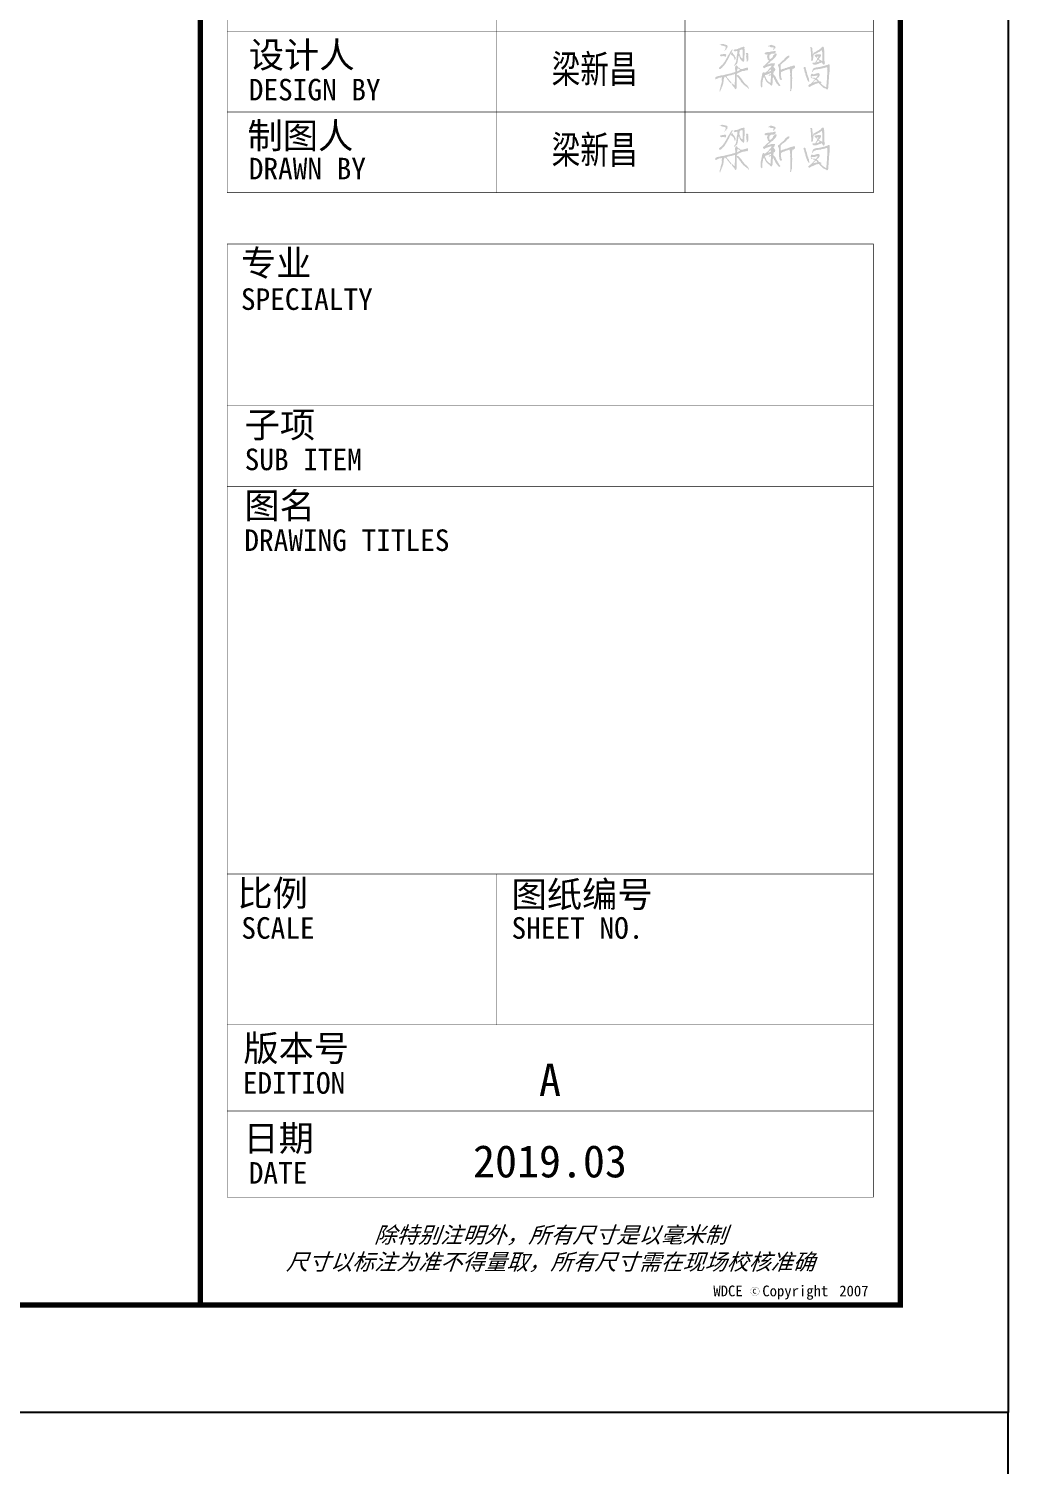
# Model space of a CAD drawing. Extents: x -409435 to 356702, y -107829 to 330904.
# Drawn here: x 125577 to 139220, y 241067 to 261073 of the extents above; entities that cross this region are included whole.
import ezdxf
from ezdxf.enums import TextEntityAlignment as Align

# ---------------------------------------------------------------- set-up
doc = ezdxf.new("R2010")
doc.units = 0
doc.header["$LTSCALE"] = 1000
doc.header["$MEASUREMENT"] = 0
doc.layers.add('00-图签签名_10', color=10, linetype='Continuous')
doc.styles.add('华文细黑', font='STXIHEI_0.TTF', dxfattribs={"width": 0.75, "height": 10})
doc.styles.add('图签信息$0$华文细黑', font='STXIHEI_0.TTF', dxfattribs={"height": 10})

# ---------------------------------------------------------------- blocks, each defined once
blk = doc.blocks.new('图框-A1+1-4')
for points, const_width in [([(0, 0), (1051, 0), (1051, 594), (0, 594)], 0.05), ([(976, 584), (25, 584), (25, 10), (976, 10)], 0.5)]:
    blk.add_lwpolyline(points, close=True, dxfattribs=dict(const_width=const_width))
blk = doc.blocks.new('图签信息$0$WDCE Copyright200X')
at = {"const_width": 0.016}
blk.add_lwpolyline([(-10.6, 1.26, 1), (-11.4, 1.26, 1)], format="xyb", close=True, dxfattribs=at)
at = {"style": '图签信息$0$华文细黑'}
for s, p in [('WDCE ', (-11.46, 0.5)), ('     Copyright ', (-3.51, 0.5))]:
    blk.add_text(s, height=1, dxfattribs=at).set_placement(p, align=Align.BOTTOM_RIGHT)
blk.add_text('c', height=0.6, dxfattribs=at).set_placement((-11.04, 1.35), align=Align.MIDDLE_CENTER)
blk.add_attdef('200X', text='', height=1, dxfattribs=at).set_placement((-0.45, 0.5), align=Align.BOTTOM_RIGHT)
blk = doc.blocks.new('图签信息')
at = {"const_width": 0.5}
blk.add_lwpolyline([(-65, 0), (0, 0), (0, 500.5), (-65, 500.5)], close=True, dxfattribs=at)
at = {"const_width": 0.05}
for points in [[(-62.5, 103.26), (-2.5, 103.26), (-2.5, 163.26), (-62.5, 163.26), (-62.5, 103.26)], [(-37.5, 163.26), (-37.5, 103.26)], [(-20, 163.26), (-20, 103.26)], [(-62.5, 118.26), (-2.5, 118.26)], [(-62.5, 110.76), (-2.5, 110.76)], [(-62.5, 98.5), (-2.5, 98.5), (-2.5, 10), (-62.5, 10), (-62.5, 98.5)], [(-62.5, 83.5), (-2.5, 83.5)], [(-62.5, 76), (-2.5, 76)], [(-62.5, 40), (-2.5, 40)], [(-37.5, 40), (-37.5, 26)], [(-62.5, 26), (-2.5, 26)], [(-62.5, 18), (-2.5, 18)]]:
    blk.add_lwpolyline(points, dxfattribs=at)
blk.add_blockref('图签信息$0$WDCE Copyright200X', (-2.5, 0)).add_auto_attribs({'200X': '2007'})
at = {"style": '图签信息$0$华文细黑'}
for s, height, p in [('设计人', 2.4, (-60.5, 117.26)), ('DESIGN BY', 2, (-60.5, 113.83)), ('制图人', 2.4, (-60.61, 109.76)), ('DRAWN BY', 2, (-60.5, 106.5)), ('专业', 2.4, (-61.23, 97.93)), ('SPECIALTY', 2, (-61.23, 94.38)), ('子项', 2.4, (-60.88, 82.92)), ('SUB ITEM', 2, (-60.88, 79.5)), ('图名', 2.4, (-60.91, 75.41)), ('DRAWING TITLES', 2, (-60.91, 72)), ('比例', 2.4, (-61.56, 39.42)), ('图纸编号', 2.4, (-36.1, 39.32)), ('SCALE', 2, (-61.19, 36)), ('SHEET NO.', 2, (-36.1, 36)), ('版本号', 2.4, (-61, 25.03)), ('EDITION', 2, (-61.06, 21.61)), ('日期', 2.4, (-61, 16.68)), ('DATE', 2, (-60.5, 13.26))]:
    blk.add_text(s, height=height, dxfattribs=at).set_placement(p, align=Align.TOP_LEFT)
at = {"color": 4, "style": '图签信息$0$华文细黑'}
for s, p in [('A', (-32.53, 19.4)), ('2019.03', (-32.53, 11.84))]:
    blk.add_text(s, height=3, dxfattribs=at).set_placement(p, align=Align.CENTER)
at = {"style": '图签信息$0$华文细黑', "oblique": 20}
for s, p in [('除特别注明外，所有尺寸是以毫米制', (-32.5, 6.5)), ('尺寸以标注为准不得量取，所有尺寸需在现场校核准确', (-32.5, 4))]:
    blk.add_text(s, height=1.5, dxfattribs=at).set_placement(p, align=Align.MIDDLE_CENTER)
blk = doc.blocks.new('图签-A1')
at = {"color": 2}
blk.add_blockref('图签信息', (0, 0), dxfattribs=at)
blk = doc.blocks.new('X-104 14#平面')
for points in [[(139216.5, 241800), (-18433.5, 241800), (-18433.5, 330900), (139216.5, 330900)], [(-18433.5, 152700), (139216.5, 152700), (139216.5, 241800), (-18433.5, 241800)]]:
    blk.add_lwpolyline(points, close=True)
at = {"xscale": 150, "yscale": 150, "zscale": 150}
for name, p in [('图框-A1+1-4', (-18433.5, 241800)), ('图签-A1', (137716.5, 243300)), ('图框-A1+1-4', (-18433.5, 152700))]:
    blk.add_blockref(name, p, dxfattribs=at)
blk = doc.blocks.new('A$C1FFA159E')
at = {"linetype": 'Continuous'}
h = blk.add_hatch(color=256, dxfattribs=at)
h.dxf.hatch_style = 1
h.paths.add_polyline_path([(-1.94, 0.99), (-1.9, 0.99), (-1.8, 0.89), (-1.8, 0.87), (-1.76, 0.83), (-1.78, 0.78), (-2.02, 0.76), (-2.17, 0.68), (-2.25, 0.66), (-2.2, 0.7), (-2.16, 0.82), (-2.13, 0.82), (-2.1, 0.86), (-2.1, 0.88), (-2.05, 0.89)], flags=16)
h.paths.add_polyline_path([(-11.76, 1.66), (-11.73, 1.66)], flags=16)
h.paths.add_polyline_path([(-11.5, 1.73), (-11.49, 1.74), (-11.47, 1.73), (-11.47, 1.71)], flags=16)
h.paths.add_polyline_path([(-7.16, 1.8), (-7.12, 1.78), (-7.12, 1.67), (-7.16, 1.65), (-7.21, 1.65), (-7.23, 1.62), (-7.26, 1.64), (-7.29, 1.6), (-7.33, 1.6), (-7.39, 1.54), (-7.39, 1.48), (-7.36, 1.46), (-7.3, 1.46), (-7.18, 1.54), (-7.16, 1.54), (-7.12, 1.5), (-7.15, 1.34), (-7.14, 1.25), (-7.18, 0.94), (-7.18, 0.65), (-7.24, 0.65), (-7.42, 0.78), (-7.5, 0.87), (-7.58, 0.93), (-7.71, 1.17), (-7.74, 1.26), (-7.77, 1.3), (-7.84, 1.53), (-7.81, 1.55), (-7.71, 1.56), (-7.65, 1.6), (-7.58, 1.6), (-7.54, 1.64), (-7.33, 1.71), (-7.3, 1.74), (-7.28, 1.73)], flags=16)
h.paths.add_polyline_path([(-7.17, 2.2), (-7.16, 2.21), (-7.14, 2.06), (-7.18, 2.02), (-7.22, 2.02), (-7.26, 1.98), (-7.45, 1.92), (-7.46, 1.9), (-7.51, 1.9), (-7.56, 1.86), (-7.27, 2.15)], flags=16)
h.paths.add_polyline_path([(-11.02, 2.34), (-11.01, 2.36), (-10.96, 2.32), (-10.93, 2.34), (-10.88, 2.26), (-10.8, 2.22), (-10.7, 2.14), (-11.01, 2.01), (-11.08, 1.96), (-11.06, 2.12), (-11.04, 2.14)], flags=16)
h.paths.add_polyline_path([(-3.16, 2.46), (-3.18, 2.48), (-3.31, 2.48), (-3.36, 2.43), (-3.37, 2.32), (-3.34, 2.3), (-3.3, 2.3), (-3.26, 2.01), (-3.22, 1.94), (-3.21, 1.84), (-3.16, 1.77), (-3.15, 1.64), (-3.1, 1.47), (-3.07, 1.42), (-3.04, 1.28), (-2.96, 1.13), (-2.94, 1.02), (-2.89, 0.92), (-2.86, 0.9), (-2.85, 0.83), (-2.72, 0.75), (-2.66, 0.81), (-2.72, 0.94), (-2.72, 1.02), (-2.74, 1.05), (-2.74, 1.18), (-2.8, 1.26), (-2.79, 1.3), (-2.89, 1.53), (-2.94, 1.72), (-2.94, 1.79), (-2.96, 1.82), (-2.98, 1.94), (-3.03, 2.02), (-3.04, 2.12), (-3.07, 2.14), (-3.06, 2.19), (-3.09, 2.26), (-3.12, 2.43)])
h.paths.add_polyline_path([(-11.17, 2.66), (-11.18, 2.67), (-11.22, 2.67), (-11.28, 2.58), (-11.3, 2.4), (-11.29, 1.92), (-11.43, 1.85), (-11.53, 1.84), (-11.73, 1.76), (-12.4, 1.61), (-12.5, 1.58), (-12.62, 1.56), (-12.68, 1.53), (-12.79, 1.53), (-13.06, 1.48), (-13.1, 1.46), (-13.24, 1.44), (-13.45, 1.38), (-13.5, 1.34), (-13.57, 1.31), (-13.6, 1.28), (-13.6, 1.24), (-13.58, 1.22), (-13.58, 1.17), (-13.6, 1.14), (-13.59, 1.08), (-13.57, 1.06), (-13.53, 1.06), (-13.45, 1.12), (-13.38, 1.13), (-13.17, 1.24), (-12.94, 1.26), (-12.86, 1.3), (-12.81, 1.29), (-12.85, 1.13), (-12.84, 0.81), (-12.87, 0.72), (-12.86, 0.66), (-12.97, 0.33), (-12.96, 0.28), (-13, 0.17), (-13, 0.09), (-13.05, -0.01), (-13.1, -0.18), (-13.11, -0.34), (-13.06, -0.37), (-13, -0.32), (-13, -0.24), (-12.98, -0.22), (-12.98, -0.18), (-12.87, 0.03), (-12.88, 0.04), (-12.85, 0.11), (-12.85, 0.17), (-12.8, 0.2), (-12.75, 0.4), (-12.69, 0.53), (-12.62, 0.95), (-12.63, 1.06), (-12.62, 1.1), (-12.58, 1.12), (-12.56, 1.34), (-12.45, 1.35), (-12.36, 1.25), (-12.31, 1.24), (-12.31, 1.2), (-12.27, 1.18), (-12.18, 1.01), (-12.09, 0.93), (-12.02, 0.81), (-11.92, 0.71), (-11.88, 0.69), (-11.88, 0.66), (-11.78, 0.56), (-11.76, 0.57), (-11.77, 0.59), (-11.74, 0.59), (-11.7, 0.64), (-11.79, 0.72), (-11.79, 0.75), (-12.03, 1.02), (-12.03, 1.05), (-12.25, 1.29), (-12.25, 1.32), (-12.3, 1.41), (-12.01, 1.49), (-11.71, 1.54), (-11.66, 1.58), (-11.6, 1.58), (-11.59, 1.6), (-11.44, 1.62), (-11.36, 1.67), (-11.32, 1.66), (-11.34, 0.36), (-11.38, 0.36), (-11.65, 0.6), (-11.7, 0.59), (-11.7, 0.5), (-11.66, 0.45), (-11.67, 0.44), (-11.61, 0.39), (-11.6, 0.34), (-11.47, 0.18), (-11.43, 0.17), (-11.35, -0.01), (-11.25, -0.09), (-11.19, -0.09), (-11.16, -0.03), (-11.17, 0.04), (-11.11, 0.09), (-11.14, 0.34), (-11.12, 0.86), (-11.13, 1.23), (-11.11, 1.32), (-11.12, 1.4), (-11.11, 1.42), (-11.07, 1.41), (-11.05, 1.34), (-10.89, 1.19), (-10.8, 1.04), (-10.71, 0.96), (-10.65, 0.84), (-10.63, 0.83), (-10.6, 0.76), (-10.47, 0.63), (-10.38, 0.5), (-10.29, 0.42), (-10.27, 0.42), (-10.18, 0.33), (-10.14, 0.32), (-10.1, 0.26), (-10, 0.21), (-9.93, 0.14), (-9.9, 0.14), (-9.81, 0.03), (-9.81, 0), (-9.74, -0.06), (-9.7, 0.02), (-9.74, 0.04), (-9.75, 0.15), (-9.86, 0.3), (-9.88, 0.3), (-9.88, 0.33), (-9.99, 0.44), (-10.04, 0.46), (-10.26, 0.69), (-10.27, 0.74), (-10.36, 0.82), (-10.53, 1.08), (-10.53, 1.12), (-10.63, 1.18), (-10.63, 1.2), (-10.69, 1.25), (-10.7, 1.3), (-10.94, 1.54), (-11.02, 1.55), (-11.12, 1.5), (-11.11, 1.61), (-11.06, 1.67), (-11.04, 1.77), (-10.84, 1.84), (-10.81, 1.88), (-10.75, 1.88), (-10.68, 1.92), (-10.62, 1.94), (-10.47, 2.01), (-10.21, 2.04), (-10.17, 2.07), (-10.14, 2.06), (-10.11, 2.08), (-10.04, 2.08), (-9.99, 2.1), (-9.9, 2.09), (-9.84, 2.12), (-9.79, 2.16), (-9.79, 2.39), (-9.88, 2.42), (-10.17, 2.34), (-10.45, 2.25), (-10.66, 2.26), (-10.76, 2.32), (-10.81, 2.42), (-10.86, 2.4), (-10.92, 2.43), (-11.12, 2.67)])
h.paths.add_polyline_path([(-0.38, 2.79), (-0.39, 2.8), (-0.51, 2.79), (-0.58, 2.73), (-0.67, 2.72), (-0.72, 2.68), (-0.82, 2.67), (-0.88, 2.63), (-1.16, 2.58), (-1.21, 2.55), (-1.38, 2.52), (-1.5, 2.48), (-1.87, 2.44), (-2.12, 2.38), (-2.23, 2.31), (-2.23, 2.27), (-2.28, 2.22), (-2.35, 2.02), (-2.38, 1.97), (-2.35, 1.91), (-2.3, 1.91), (-2.25, 1.95), (-2.24, 2.03), (-2.19, 2.1), (-2.12, 2.12), (-2.07, 2.15), (-1.94, 2.19), (-1.92, 2.21), (-1.75, 2.21), (-1.66, 2.25), (-1.62, 2.24), (-1.59, 2.26), (-1.45, 2.26), (-1.27, 2.3), (-1.22, 2.34), (-1.15, 2.33), (-1.04, 2.36), (-1.02, 2.39), (-0.91, 2.38), (-0.85, 2.42), (-0.82, 2.4), (-0.76, 2.44), (-0.73, 2.44), (-0.72, 2.46), (-0.61, 2.45), (-0.62, 2.38), (-0.6, 2.26), (-0.62, 2.19), (-0.58, 2.15), (-0.61, 1.84), (-0.58, 1.76), (-0.61, 1.7), (-0.62, 1.47), (-0.64, 1.36), (-0.64, 1.07), (-0.69, 0.62), (-0.68, 0.48), (-0.7, 0.45), (-0.7, 0.3), (-0.73, 0.23), (-0.72, 0.17), (-0.74, 0.15), (-0.78, 0.15), (-1.1, 0.35), (-1.39, 0.64), (-1.32, 0.64), (-1.28, 0.68), (-1.27, 0.72), (-1.39, 0.8), (-1.58, 0.84), (-1.62, 0.93), (-1.75, 1.06), (-1.82, 1.1), (-1.76, 1.2), (-1.59, 1.31), (-1.5, 1.5), (-1.5, 1.66), (-1.52, 1.71), (-1.6, 1.78), (-1.71, 1.78), (-1.77, 1.74), (-1.81, 1.76), (-1.89, 1.72), (-1.93, 1.73), (-1.95, 1.7), (-2.08, 1.67), (-2.11, 1.65), (-2.26, 1.65), (-2.35, 1.7), (-2.42, 1.7), (-2.49, 1.62), (-2.53, 1.42), (-2.53, 1.38), (-2.5, 1.36), (-2.43, 1.36), (-2.34, 1.43), (-2.26, 1.43), (-2.2, 1.41), (-2.17, 1.43), (-2.02, 1.43), (-1.99, 1.47), (-1.93, 1.46), (-1.88, 1.49), (-1.8, 1.49), (-1.76, 1.52), (-1.74, 1.5), (-1.72, 1.46), (-1.93, 1.17), (-1.96, 1.17), (-2.02, 1.22), (-2.16, 1.24), (-2.2, 1.24), (-2.23, 1.22), (-2.4, 1.24), (-2.46, 1.35), (-2.49, 1.32), (-2.52, 1.25), (-2.48, 1.2), (-2.43, 1.2), (-2.41, 1.17), (-2.26, 1.17), (-2.23, 1.12), (-2.12, 1.12), (-2.05, 1.08), (-2.04, 1.06), (-2.17, 0.9), (-2.2, 0.9), (-2.25, 0.82), (-2.53, 0.53), (-2.6, 0.52), (-2.82, 0.32), (-2.8, 0.24), (-2.78, 0.22), (-2.64, 0.17), (-2.55, 0.24), (-2.52, 0.24), (-2.42, 0.33), (-2.26, 0.38), (-1.93, 0.54), (-1.69, 0.59), (-1.66, 0.62), (-1.58, 0.6), (-1.46, 0.47), (-1.45, 0.44), (-1.33, 0.34), (-1.2, 0.2), (-1.17, 0.2), (-1.09, 0.11), (-0.88, 0), (-0.86, 0), (-0.84, 0.04), (-0.78, -0.04), (-0.73, -0.06), (-0.7, -0.09), (-0.63, -0.13), (-0.55, -0.1), (-0.52, -0.07), (-0.52, 0), (-0.48, 0.06), (-0.49, 0.28), (-0.46, 0.5), (-0.46, 0.74), (-0.43, 0.92), (-0.44, 0.95), (-0.42, 1.06), (-0.42, 1.19), (-0.39, 1.26), (-0.39, 1.54), (-0.32, 2.13), (-0.34, 2.18), (-0.32, 2.26), (-0.32, 2.72)])
h.paths.add_polyline_path([(-1.66, 3.32), (-1.64, 3.32), (-1.47, 3.16), (-1.47, 3.14), (-1.56, 3.14), (-1.6, 3.09), (-1.69, 3.08), (-1.71, 3.05), (-1.8, 3.05), (-1.87, 3.02), (-1.87, 3.06), (-1.81, 3.1), (-1.76, 3.17), (-1.76, 3.22)], flags=16)
h.paths.add_polyline_path([(-1.72, 3.71), (-1.63, 3.71), (-1.63, 3.64), (-1.7, 3.53), (-1.74, 3.53), (-1.84, 3.65)], flags=16)
h.paths.add_polyline_path([(-5.04, 3.81), (-5.05, 3.82), (-5.24, 3.76), (-5.31, 3.68), (-5.37, 3.66), (-5.5, 3.53), (-5.5, 3.51), (-5.61, 3.39), (-5.61, 3.36), (-5.74, 3.24), (-5.77, 3.24), (-5.86, 3.14), (-5.95, 3.09), (-6.08, 2.96), (-6.16, 2.84), (-6.25, 2.82), (-6.3, 2.78), (-6.33, 2.69), (-6.33, 2.61), (-6.3, 2.56), (-6.24, 2.55), (-6.21, 2.24), (-6.21, 1.54), (-6.19, 1.44), (-6.18, 1.2), (-6.14, 1.16), (-6.13, 1.06), (-6.01, 0.98), (-5.91, 0.99), (-5.86, 1.11), (-5.92, 1.19), (-5.92, 1.23), (-5.96, 1.29), (-5.95, 1.35), (-6, 1.54), (-5.97, 1.79), (-5.97, 1.88), (-5.71, 2.03), (-5.66, 2.03), (-5.4, 2.14), (-5.34, 2.14), (-5.3, 2.18), (-5.13, 2.22), (-5.12, 2.21), (-5.1, 2.24), (-4.98, 2.27), (-4.95, 2.26), (-4.96, 2.18), (-4.9, 1.7), (-4.92, 1.49), (-4.89, 1.3), (-4.89, -0.04), (-4.9, -0.15), (-4.93, -0.2), (-4.93, -0.3), (-4.89, -0.33), (-4.86, -0.33), (-4.76, -0.2), (-4.76, -0.07), (-4.7, 0.05), (-4.7, 0.71), (-4.68, 0.8), (-4.69, 0.92), (-4.66, 0.94), (-4.69, 1.01), (-4.66, 1.24), (-4.69, 1.32), (-4.68, 1.49), (-4.7, 1.59), (-4.69, 1.7), (-4.71, 1.79), (-4.68, 1.84), (-4.69, 2.06), (-4.66, 2.09), (-4.66, 2.27), (-4.51, 2.28), (-4.34, 2.42), (-4.34, 2.61), (-4.36, 2.64), (-4.53, 2.66), (-4.62, 2.62), (-4.69, 2.62), (-4.77, 2.57), (-4.87, 2.57), (-4.99, 2.5), (-5.08, 2.49), (-5.17, 2.44), (-5.28, 2.42), (-5.3, 2.39), (-5.49, 2.36), (-5.56, 2.31), (-5.64, 2.31), (-5.7, 2.26), (-5.82, 2.25), (-5.98, 2.15), (-6.02, 2.3), (-6.01, 2.38), (-6.03, 2.55), (-6.03, 2.76), (-5.95, 2.81), (-5.71, 3.03), (-5.64, 3.05), (-5.59, 3.12), (-5.44, 3.22), (-5.37, 3.29), (-5.31, 3.39), (-5.01, 3.63), (-4.99, 3.77)])
h.paths.add_polyline_path([(-12.5, 3.99), (-12.51, 4), (-12.58, 4), (-12.62, 3.98), (-12.68, 3.99), (-12.79, 3.95), (-12.98, 3.94), (-13.02, 3.9), (-12.99, 3.84), (-13.02, 3.82), (-13.04, 3.87), (-13.06, 3.84), (-13, 3.76), (-12.94, 3.72), (-12.82, 3.71), (-12.78, 3.75), (-12.7, 3.74), (-12.56, 3.76), (-12.5, 3.68), (-12.46, 3.66), (-12.36, 3.76), (-12.33, 3.89), (-12.37, 3.95), (-12.42, 3.99)], flags=17)
h.paths.add_polyline_path([(-9.82, 4.1), (-9.84, 4.11), (-10, 4.11), (-10.06, 4.06), (-10.05, 4.02), (-9.98, 4), (-10.03, 3.71), (-9.99, 3.6), (-9.98, 3.44), (-9.96, 3.41), (-9.94, 3.29), (-9.97, 3.23), (-9.97, 3.14), (-9.94, 3.11), (-9.87, 3.12), (-9.84, 3.21), (-9.78, 3.26), (-9.79, 3.29), (-9.76, 3.34), (-9.76, 3.66), (-9.79, 3.87), (-9.76, 3.99), (-9.78, 4.04)])
h.paths.add_polyline_path([(-11.55, 4.16), (-11.56, 4.17), (-11.64, 4.13), (-11.72, 4.13), (-11.78, 4.01), (-11.78, 3.95), (-11.72, 3.87), (-11.7, 3.87), (-11.53, 3.75), (-11.48, 3.69), (-11.44, 3.57), (-11.41, 3.52), (-11.37, 3.34), (-11.35, 3.32), (-11.29, 3.32), (-11.26, 3.36), (-11.25, 3.58), (-11.3, 3.66), (-11.3, 3.7), (-11.34, 3.72), (-11.34, 3.77), (-11.37, 3.83), (-11.54, 4.01), (-11.53, 4.13)])
h.paths.add_polyline_path([(-6.62, 4.35), (-6.63, 4.36), (-6.79, 4.35), (-6.82, 4.31), (-6.91, 4.31), (-6.92, 4.29), (-7.09, 4.29), (-7.14, 4.26), (-7.22, 4.26), (-7.26, 4.24), (-7.54, 4.24), (-7.57, 4.22), (-7.72, 4.19), (-7.84, 4.13), (-7.86, 4.1), (-7.89, 4.07), (-7.88, 4.01), (-7.83, 3.96), (-7.69, 3.93), (-7.66, 3.93), (-7.64, 3.96), (-7.52, 3.96), (-7.57, 3.84), (-7.59, 3.64), (-7.56, 3.57), (-7.5, 3.33), (-7.45, 3.27), (-7.36, 3.23), (-7.35, 3.21), (-7.93, 2.64), (-7.96, 2.64), (-8.05, 2.57), (-8.06, 2.44), (-7.9, 2.33), (-7.76, 2.45), (-7.59, 2.5), (-7.48, 2.56), (-7.45, 2.55), (-7.42, 2.57), (-7.23, 2.62), (-7.17, 2.66), (-7.11, 2.64), (-7.05, 2.67), (-7.1, 2.55), (-7.17, 2.46), (-7.17, 2.44), (-7.32, 2.31), (-7.39, 2.2), (-7.6, 1.97), (-7.66, 1.95), (-7.72, 1.88), (-7.88, 1.8), (-7.94, 1.86), (-8.05, 1.88), (-8.13, 1.77), (-8.16, 1.65), (-8.2, 1.56), (-8.2, 1.44), (-8.29, 0.99), (-8.32, 0.92), (-8.35, 0.33), (-8.32, 0.3), (-8.32, 0.23), (-8.24, 0.1), (-8.14, 0.16), (-8.14, 0.57), (-8.13, 0.74), (-8.11, 0.76), (-8.12, 0.82), (-8.1, 0.88), (-8.05, 1.16), (-8.01, 1.25), (-7.96, 1.29), (-7.95, 1.35), (-7.93, 1.35), (-7.92, 1.28), (-7.83, 1.11), (-7.83, 1.07), (-7.68, 0.8), (-7.47, 0.59), (-7.44, 0.59), (-7.28, 0.5), (-7.28, 0.47), (-7.16, 0.35), (-7.11, 0.35), (-7.08, 0.32), (-7.04, 0.32), (-7.02, 0.34), (-7.03, 0.42), (-6.94, 0.5), (-6.98, 0.59), (-6.96, 0.65), (-6.96, 0.98), (-6.93, 1.05), (-6.94, 1.11), (-6.92, 1.22), (-6.92, 1.34), (-6.9, 1.35), (-6.81, 1.2), (-6.78, 1.1), (-6.68, 0.96), (-6.63, 0.82), (-6.5, 0.6), (-6.37, 0.47), (-6.33, 0.39), (-6.26, 0.32), (-6.16, 0.26), (-6.12, 0.27), (-6.07, 0.32), (-6.07, 0.4), (-6.2, 0.57), (-6.2, 0.6), (-6.22, 0.62), (-6.37, 0.83), (-6.37, 0.87), (-6.48, 1.08), (-6.55, 1.17), (-6.57, 1.26), (-6.63, 1.38), (-6.73, 1.5), (-6.87, 1.64), (-6.87, 1.7), (-6.85, 1.71), (-6.85, 1.78), (-6.82, 1.83), (-6.82, 1.96), (-6.74, 1.97), (-6.66, 2.03), (-6.67, 2.1), (-6.63, 2.19), (-6.69, 2.32), (-6.86, 2.5), (-6.82, 2.57), (-6.72, 2.68), (-6.72, 2.76), (-6.68, 2.85), (-6.68, 2.9), (-6.7, 2.93), (-7.09, 2.92), (-7.22, 2.87), (-7.28, 2.87), (-7.34, 2.82), (-7.4, 2.82), (-7.42, 2.8), (-7.58, 2.76), (-7.47, 2.88), (-7.45, 2.88), (-7.38, 2.96), (-7.35, 2.96), (-7.14, 3.18), (-6.97, 3.28), (-6.81, 3.44), (-6.81, 3.46), (-6.68, 3.57), (-6.58, 3.69), (-6.58, 3.71), (-6.54, 3.75), (-6.46, 4), (-6.56, 4.06), (-6.62, 4.06), (-6.79, 3.89), (-6.86, 3.86), (-6.92, 3.76), (-6.92, 3.69), (-6.94, 3.63), (-7.09, 3.48), (-7.12, 3.48), (-7.16, 3.44), (-7.28, 3.39), (-7.33, 3.53), (-7.34, 3.69), (-7.3, 3.88), (-7.17, 3.96), (-7.16, 3.95), (-7.08, 4.02), (-6.79, 4.02), (-6.67, 4.07), (-6.62, 4.13), (-6.62, 4.18), (-6.58, 4.23), (-6.6, 4.34)])
h.paths.add_polyline_path([(-10.54, 4.53), (-10.45, 4.53), (-10.46, 4.49), (-10.42, 4.44), (-10.41, 3.87), (-10.45, 3.45), (-10.47, 3.44), (-10.56, 3.53), (-10.6, 3.56), (-10.64, 3.64), (-10.69, 3.69), (-10.68, 3.71), (-10.71, 3.83), (-10.8, 4), (-10.78, 4.04), (-10.82, 4.07), (-10.82, 4.19), (-10.78, 4.25), (-10.76, 4.44), (-10.62, 4.5), (-10.57, 4.5)], flags=16)
h.paths.add_polyline_path([(-11.59, 4.54), (-11.6, 4.55), (-11.64, 4.55), (-11.73, 4.46), (-11.77, 4.37), (-11.84, 4.3), (-11.84, 4.25), (-11.92, 4.16), (-11.98, 4.02), (-12.18, 3.74), (-12.18, 3.7), (-12.26, 3.54), (-12.32, 3.47), (-12.33, 3.41), (-12.4, 3.32), (-12.4, 3.28), (-12.48, 3.2), (-12.51, 3.1), (-12.57, 3.02), (-12.63, 2.97), (-12.67, 2.88), (-12.8, 2.73), (-12.85, 2.7), (-12.97, 2.57), (-13.02, 2.55), (-13.14, 2.43), (-13.17, 2.37), (-13.16, 2.31), (-13.11, 2.26), (-13.02, 2.24), (-12.87, 2.36), (-12.8, 2.43), (-12.8, 2.46), (-12.72, 2.51), (-12.52, 2.72), (-12.51, 2.76), (-12.48, 2.79), (-12.3, 3.08), (-12.31, 3.09), (-12.27, 3.11), (-12.27, 3.15), (-12.22, 3.21), (-12.21, 3.26), (-12.12, 3.39), (-12.12, 3.42), (-12.06, 3.5), (-12.02, 3.57), (-12.03, 3.58), (-11.97, 3.66), (-11.97, 3.74), (-11.92, 3.77), (-11.94, 3.83), (-11.86, 3.87), (-11.89, 3.89), (-11.86, 3.94), (-11.83, 3.94), (-11.79, 4), (-11.8, 4.05), (-11.73, 4.16), (-11.7, 4.18), (-11.7, 4.26), (-11.65, 4.32), (-11.66, 4.35), (-11.6, 4.41), (-11.61, 4.47)])
h.paths.add_polyline_path([(-1.05, 4.82), (-1.06, 4.83), (-1.15, 4.83), (-1.21, 4.8), (-1.24, 4.76), (-1.28, 4.76), (-1.3, 4.7), (-1.39, 4.6), (-1.42, 4.61), (-1.57, 4.47), (-1.81, 4.35), (-1.84, 4.31), (-1.9, 4.3), (-1.99, 4.23), (-2.02, 4.23), (-2.22, 4.11), (-2.22, 4.01), (-2.25, 3.99), (-2.28, 3.92), (-2.29, 4.22), (-2.32, 4.34), (-2.32, 4.53), (-2.37, 4.74), (-2.4, 4.78), (-2.56, 4.79), (-2.59, 4.72), (-2.54, 4.65), (-2.54, 4.32), (-2.5, 4.24), (-2.5, 4.01), (-2.48, 3.93), (-2.49, 3.74), (-2.46, 3.64), (-2.46, 3.39), (-2.49, 3.24), (-2.46, 3.23), (-2.43, 3.2), (-2.32, 3.21), (-2.26, 3.3), (-2.26, 3.39), (-2.24, 3.42), (-2.25, 3.53), (-2.23, 3.56), (-2.23, 3.82), (-2.19, 3.86), (-2.2, 3.92), (-2.11, 3.92), (-2.08, 3.95), (-2.1, 3.99), (-1.98, 4.01), (-1.94, 4.05), (-1.84, 4.07), (-1.59, 4.23), (-1.53, 4.23), (-1.48, 4.28), (-1.44, 4.29), (-1.36, 4.37), (-1.32, 4.38), (-1.24, 4.44), (-1.21, 4.42), (-1.21, 4.29), (-1.17, 4.14), (-1.18, 3.45), (-1.16, 3.32), (-1.16, 3.17), (-1.22, 3.18), (-1.34, 3.28), (-1.44, 3.3), (-1.59, 3.41), (-1.53, 3.5), (-1.44, 3.58), (-1.34, 3.77), (-1.35, 3.92), (-1.4, 3.96), (-1.42, 3.94), (-1.59, 3.96), (-1.94, 3.93), (-2.05, 3.84), (-2.06, 3.76), (-2, 3.69), (-1.94, 3.66), (-1.8, 3.51), (-1.77, 3.42), (-1.82, 3.3), (-1.86, 3.27), (-1.86, 3.22), (-1.93, 3.15), (-1.99, 3), (-2.16, 3), (-2.18, 2.98), (-2.28, 2.99), (-2.34, 2.94), (-2.32, 2.9), (-2.25, 2.8), (-2.1, 2.75), (-1.93, 2.75), (-1.66, 2.85), (-1.64, 2.88), (-1.52, 2.9), (-1.48, 2.93), (-1.41, 2.93), (-1.26, 3.02), (-1.12, 2.82), (-1.04, 2.74), (-0.99, 2.74), (-0.94, 2.79), (-0.92, 2.88), (-0.87, 2.93), (-0.92, 3.06), (-0.92, 3.15), (-0.94, 3.21), (-0.93, 3.35), (-0.96, 3.64), (-0.93, 3.87), (-0.93, 4.29), (-0.97, 4.4), (-0.96, 4.47), (-0.98, 4.64), (-1, 4.66), (-1, 4.74)])
h.paths.add_polyline_path([(-10.33, 4.83), (-10.35, 4.84), (-10.4, 4.8), (-10.6, 4.76), (-10.63, 4.73), (-10.72, 4.71), (-10.8, 4.65), (-10.9, 4.64), (-11.01, 4.56), (-11.04, 4.58), (-11.07, 4.55), (-11.32, 4.53), (-11.48, 4.46), (-11.48, 4.41), (-11.36, 4.29), (-11.04, 4.36), (-11.04, 4.23), (-11.06, 4.12), (-11.05, 4.02), (-11.1, 3.89), (-11.08, 3.87), (-11.11, 3.8), (-11.11, 3.71), (-11.13, 3.68), (-11.12, 3.58), (-11.14, 3.56), (-11.13, 3.5), (-11.19, 3.08), (-11.28, 2.88), (-11.44, 2.67), (-11.43, 2.63), (-11.37, 2.63), (-11.23, 2.76), (-11.14, 2.79), (-11.07, 2.87), (-10.99, 3.14), (-10.99, 3.24), (-10.96, 3.27), (-10.96, 3.45), (-10.92, 3.58), (-10.92, 3.71), (-10.83, 3.8), (-10.81, 3.68), (-10.71, 3.4), (-10.62, 3.32), (-10.62, 3.29), (-10.54, 3.23), (-10.52, 3.23), (-10.36, 3.08), (-10.29, 3.09), (-10.28, 3.18), (-10.23, 3.23), (-10.23, 3.66), (-10.2, 3.96), (-10.2, 4.54), (-10.22, 4.62), (-10.22, 4.71), (-10.2, 4.73), (-10.2, 4.78), (-10.23, 4.82)])
h.paths.add_polyline_path([(-12.15, 4.91), (-12.16, 4.92), (-12.16, 4.9)])
h.paths.add_polyline_path([(-7.09, 5.06), (-7.1, 5.07), (-7.16, 5.04), (-7.24, 5.04), (-7.33, 4.96), (-7.44, 4.94), (-7.48, 4.89), (-7.47, 4.86), (-7.33, 4.9), (-7.26, 4.82), (-7.21, 4.82), (-7.17, 4.78), (-6.94, 4.78), (-6.81, 4.74), (-6.81, 4.68), (-6.91, 4.53), (-6.92, 4.48), (-6.82, 4.48), (-6.76, 4.53), (-6.74, 4.61), (-6.63, 4.68), (-6.61, 4.78), (-6.62, 4.85), (-6.69, 4.92)])
h.paths.add_polyline_path([(-13.04, 5.08), (-13.06, 5.09), (-13.1, 5.07), (-13.1, 5.04), (-13.05, 5.04), (-13.02, 5.02), (-13, 5.07)])
h.paths.add_polyline_path([(-12.98, 5.1), (-12.99, 5.12), (-13.02, 5.09), (-13, 5.07)])
h.paths.add_polyline_path([(-12.75, 5.15), (-12.76, 5.16), (-12.85, 5.16), (-12.96, 5.1), (-12.96, 5.04), (-12.84, 4.96), (-12.66, 4.94), (-12.62, 4.91), (-12.6, 4.92), (-12.54, 4.89), (-12.48, 4.89), (-12.39, 4.84), (-12.4, 4.7), (-12.45, 4.55), (-12.44, 4.54), (-12.49, 4.5), (-12.49, 4.47), (-12.54, 4.37), (-12.52, 4.34), (-12.38, 4.5), (-12.34, 4.5), (-12.3, 4.54), (-12.32, 4.59), (-12.26, 4.67), (-12.22, 4.68), (-12.18, 4.89), (-12.19, 4.98), (-12.25, 5.04), (-12.38, 5.06), (-12.4, 5.08), (-12.54, 5.1), (-12.56, 5.13)])

msp = doc.modelspace()

# ---------------------------------------------------------------- block references
msp.add_blockref('X-104 14#平面', (0, 0))
at = {"layer": '00-图签签名_10', "xscale": 120, "yscale": 120, "zscale": 120}
for p in [(136771.8, 260241.8), (136771.8, 259116.8)]:
    msp.add_blockref('A$C1FFA159E', p, dxfattribs=at)

# ---------------------------------------------------------------- texts
at = {"layer": '00-图签签名_10', "char_height": 390, "attachment_point": 5, "style": '华文细黑'}
for insert, width in [((133458.8, 260490.5), 10341.432), ((133458.8, 259365.5), 11512.334)]:
    msp.add_mtext('梁新昌', dxfattribs=dict(at, insert=insert, width=width))

doc.saveas('drawing.dxf')
